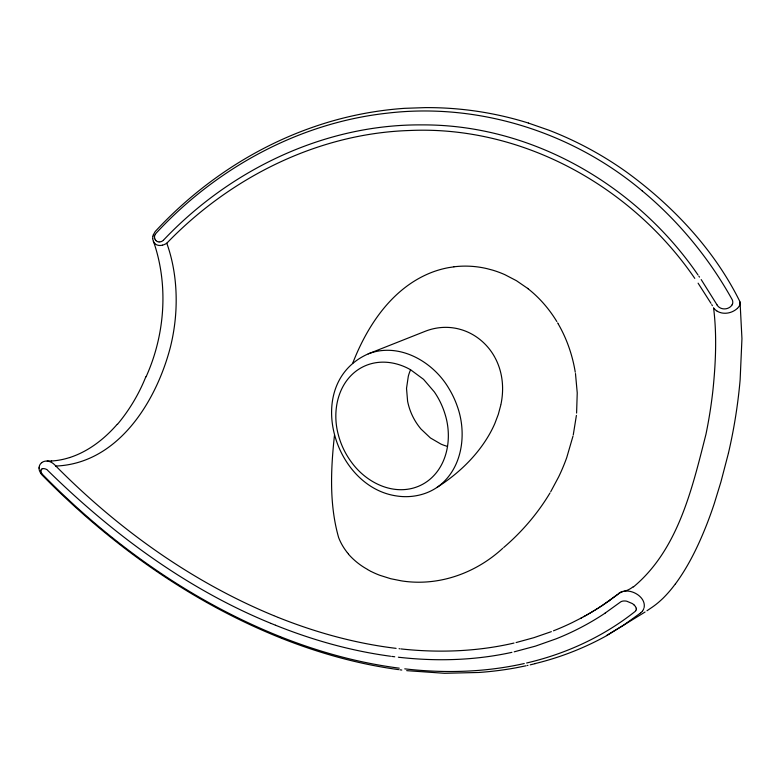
<?xml version="1.0" encoding="UTF-8"?>
<svg xmlns="http://www.w3.org/2000/svg" width="781" height="781" viewBox="0 0 781 781"><rect width="100%" height="100%" fill="white"/><g stroke="black" fill="none" stroke-linecap="round" stroke-linejoin="round"><path stroke-width="1.17" d="M576.593 413.071L577.237 392.892L575.48 373.562M576.407 415.394L573.264 434.929M334.463 435.427C330.763 469.244 329.191 504.585 338.651 537.631A56.056 56.056 0 0 0 345.729 550.527L347.008 552.235M500.933 404.441C504.233 388.713 502.769 372.273 495.154 357.923M500.806 405.046L498.307 414.36L494.793 423.624A112.61 112.61 0 0 1 489.638 433.933C477.171 455.899 458.359 473.764 437.194 487.285A52.044 52.044 0 0 1 434.656 488.896C423.156 495.847 408.951 498.024 396.055 495.867C332.481 486.202 303.145 382.69 368.222 353.871L425.059 331.349C434.236 327.688 444.399 326.429 454.171 328.03A53.996 53.996 0 0 1 458.984 329.026L461.922 329.865A54.621 54.621 0 0 1 463.729 330.47C476.937 335.117 488.096 344.948 494.763 357.2M152.978 236.047L153.047 235.764A9.802 9.802 0 0 1 153.174 235.306L153.33 234.837M572.99 436.13L566.742 457.578A196.06 196.06 0 0 1 558.659 476.869L550.703 491.737M728.468 453.048L720.902 481.975L714.215 503.774A429.589 429.589 0 0 1 706.795 524.363C698.556 545.236 688.803 565.727 675.458 583.866M732.598 303.536L732.549 303.692A5.34 5.34 0 0 1 732.09 304.766L732.002 304.932M39.362 466.062L39.314 466.247A7.078 7.078 0 0 0 39.079 467.536M154.745 235.618L154.755 235.589A5.887 5.887 0 0 1 154.999 234.944L155.107 234.71M643.798 608.575L643.72 608.78A8.816 8.816 0 0 1 642.617 610.879L642.46 611.074M153.369 234.73L155.038 231.772A11.744 11.744 0 0 1 155.683 231.01C199.428 183.925 254.46 146.994 315.426 126.317A350.776 350.776 0 0 1 404.656 108.325L425.294 107.622A337.822 337.822 0 0 1 528.434 123.066M352.67 363.331C367.255 325.726 391.945 288.296 430.77 272.764A95.223 95.223 0 0 1 448.479 267.658L453.956 266.829M739.539 305.41L739.607 305.254A6.394 6.394 0 0 0 740.105 302.647L740.085 302.452M146.067 376.832C165.308 334.239 168.774 283.728 152.9 239.728A9.489 9.489 0 0 1 152.812 239.123L152.783 238.849M549.99 492.957C537.689 513.507 521.903 531.929 503.706 547.481M117.189 424.308C104.39 439.02 88.351 451.545 69.607 457.578M167.007 242.989C230.346 177.385 318.023 133.268 409.957 130.486C522.44 125.487 631.829 186.425 694.778 278.387M737.479 308.251L737.694 308.036A9.304 9.304 0 0 0 739.412 305.722M163.454 240.177C229.77 169.955 324.398 124.101 421.965 124.892C531.744 124.316 636.613 185.253 698.029 275M737.254 308.466L736.854 308.827A16.85 16.85 0 0 1 734.745 310.369L733.662 311.004A19.105 19.105 0 0 1 730.059 312.498L728.81 312.82A17.631 17.631 0 0 1 725.061 313.249L723.899 313.21A15.874 15.874 0 0 1 721.341 312.839L720.57 312.634M502.827 548.233C475.863 573.127 439.01 586.443 402.391 581.015M41.657 462.713L41.539 462.811A6.883 6.883 0 0 0 39.46 465.769M640.889 612.675L641.074 612.519A8.903 8.903 0 0 0 642.265 611.328M640.498 612.978L639.834 613.495M639.649 613.641L623.55 625.22L606.642 635.568M437.194 487.285C462.498 469.547 467.272 433.719 457.246 406.179A92.051 92.051 0 0 0 448.802 388.352C433.133 361.574 399.023 341.883 368.222 353.871M617.625 594.536L603.986 604.289M41.744 462.635L41.979 462.469A7.664 7.664 0 0 1 44.419 461.346L44.898 461.229A9.001 9.001 0 0 1 46.743 461.054M633.371 587C678.22 549.687 692.171 488.457 705.936 434.373A477.581 477.581 0 0 0 712.946 390.051C715.747 362.755 716.978 334.961 713.57 307.734M609.18 600.696L618.913 593.404A10.504 10.504 0 0 1 621.295 592.018L623.228 591.383M609.697 600.394L603.039 604.933M646.951 610.771L652.525 606.983A77.358 77.358 0 0 0 660.931 600.218L662.776 598.51A120.157 120.157 0 0 0 675.409 583.827M605.08 613.134L620.417 602.083A4.998 4.998 0 0 1 622.027 601.292L622.603 601.136A9.021 9.021 0 0 1 624.634 600.98L625.356 601.009A12.818 12.818 0 0 1 626.752 601.214L632.298 603.547A13.502 13.502 0 0 1 633.987 604.885M619.85 592.828L620.085 592.681A10.358 10.358 0 0 1 622.74 591.52L623.013 591.432M603.449 604.699L601.136 606.193M645.077 612.021L606.378 635.705M602.473 605.343L600.179 606.817M600.53 606.622L598.266 608.048M599.554 607.247L597.309 608.653M597.602 608.497L595.376 609.863M166.548 243.36L166.021 243.682A14.868 14.868 0 0 1 163.375 244.892L162.721 245.078M596.616 609.112L594.409 610.459M594.644 610.332L591.49 612.216M593.658 610.937L589.538 613.368M590.68 612.714L588.562 613.934M587.868 614.335L588.689 613.876M587.175 614.725L587.986 614.276M586.482 615.125L587.283 614.676M585.789 615.516L586.59 615.067M583.7 616.668L585.887 615.467M585.184 615.858L582.304 617.429M581.611 617.8L582.362 617.4M580.908 618.181L581.66 617.781M580.947 618.162L572.424 622.496A266.868 266.868 0 0 1 555.633 629.955L553.495 630.804M551.357 631.644L533.989 637.647L516.095 642.558M161.111 241.632L160.954 241.69A5.418 5.418 0 0 1 159.412 241.944L159.226 241.944M535.18 663.665L530.221 664.856M526.628 662.991C565.883 653.892 603.381 636.622 635.012 611.543A3.602 3.602 0 0 0 635.763 610.742M513.996 643.056C477.006 651.647 438.551 652.984 400.868 648.913M514.191 651.832L535.473 646.121L556.072 638.848A264.349 264.349 0 0 0 605.099 613.153M524.256 663.528C485.138 672.343 444.516 673.447 404.753 668.848M527.351 665.51L527.956 665.373M511.916 652.34C475.112 660.433 436.969 661.517 399.579 657.348M526.14 665.773L515.85 667.833A337.89 337.89 0 0 1 479.212 672.441M623.55 591.305L623.97 591.227A14.204 14.204 0 0 1 626.264 591.012L627.436 591.032A18.578 18.578 0 0 1 631.243 591.676L632.532 592.066A21.224 21.224 0 0 1 636.251 593.775L637.442 594.517A19.34 19.34 0 0 1 639.707 596.293L640.645 597.221A14.732 14.732 0 0 1 643.066 600.609L643.349 601.243A11.207 11.207 0 0 1 644.237 604.465L644.276 605.129A9.557 9.557 0 0 1 644.061 607.647M479.212 672.461L444.555 673.29L406.696 670.654M51.595 460.966L47.163 461.063A8.337 8.337 0 0 1 47.983 461.161L48.734 461.307A13.004 13.004 0 0 1 54.377 464.549L55.685 465.837M55.861 466.052C118.107 463.524 156.288 401.541 170.414 347.047A196.607 196.607 0 0 0 175.881 310.984C177.131 288.101 174.524 264.847 166.792 243.213M399.081 648.708L399.677 648.777M398.369 657.212L398.974 657.28M396.104 648.367C355.687 643.495 316.129 632.59 278.368 617.507M394.747 656.782L391.73 656.401M399.257 668.175C358.713 662.952 319.019 651.979 281.033 636.964M401.785 670.049L399.882 669.805M390.529 656.245C351.04 650.954 312.42 640.049 275.488 625.22M398.613 669.629C358.577 664.201 319.4 653.267 281.863 638.419M401.649 580.908L390.705 578.721L379.849 575.304A91.006 91.006 0 0 1 372.039 571.926L370.877 571.341M528.425 123.076L548.926 130.212A352.094 352.094 0 0 1 626.899 172.318C673.339 206.184 714.605 250.174 740.037 301.886M280.574 636.779C190.603 600.901 110.18 543.43 42.574 474.477A10.417 10.417 0 0 1 41.891 473.608M281.55 638.292C190.984 602.171 110.014 544.328 41.969 474.907A15.805 15.805 0 0 1 41.471 474.301L40.915 473.55M278.221 617.449L273.975 615.721M275.342 625.161L271.046 623.414M273.682 615.604C191.667 581.786 118.224 529.03 55.978 466.169M270.743 623.287C186.239 588.776 111.283 532.945 46.88 469.586M157.42 241.563L157.557 241.612A4.735 4.735 0 0 0 158.963 241.934M46.626 469.459L46.177 469.254A8.562 8.562 0 0 0 44.898 468.805L44.449 468.717A4.725 4.725 0 0 0 42.721 468.678M370.233 571.009L367.48 569.505M410.581 369.755C398.857 363.028 384.545 360.129 371.326 363.673A44.058 44.058 0 0 0 356.8 370.565C337.47 384.613 332.296 411.489 338.036 433.65A80.101 80.101 0 0 0 351.596 462.372C365.283 481.252 389.836 494.51 413.364 488.057A44.019 44.019 0 0 0 427.148 481.477C447.943 466.501 452.424 437.204 444.985 413.969A80.414 80.414 0 0 0 434.343 391.925L423.536 379.332L410.581 369.755A46.84 46.84 0 0 0 408.317 376.227L406.52 388.362L407.604 401.249A61.592 61.592 0 0 0 421.018 429.072L430.429 437.965L441.05 444.145A46.987 46.987 0 0 0 447.552 446.39M716.792 310.916L716.177 310.487A11.598 11.598 0 0 1 714.439 308.925L713.98 308.378M527.487 288.287L516.426 280.691L504.799 274.639A101.325 101.325 0 0 0 492.655 270.148L487.11 268.674A94.257 94.257 0 0 0 453.946 266.799M527.565 288.345L528.083 288.755M528.122 288.785C539.573 297.834 549.258 309.071 556.824 321.538M642.187 190.847C572.356 132.048 478.392 102.409 387.503 113.138C299.016 122.773 216.435 168.081 156.288 233.002A7.205 7.205 0 0 0 155.243 234.437M642.255 190.906C678.679 221.15 709.255 258.365 732.236 299.748A6.414 6.414 0 0 1 732.724 301.495L732.754 301.856A5.291 5.291 0 0 1 732.646 303.35M154.911 243.652L155.029 243.76A6.687 6.687 0 0 0 156.288 244.609L156.932 244.912A7.82 7.82 0 0 0 159.187 245.439L159.939 245.478A10.309 10.309 0 0 0 162.507 245.136M634.133 605.031L634.514 605.421A9.528 9.528 0 0 1 635.09 606.085L635.392 606.515M155.819 240.402L155.751 240.333A4.959 4.959 0 0 1 155.107 239.376L155.029 239.23M348.511 554.071L347.32 552.626M698.878 276.21L699.512 277.128M698.097 283.171L710.974 303.331M701.192 279.578L717.124 305M40.768 473.335L39.558 470.963A8.435 8.435 0 0 1 39.07 468.717M41.705 473.315L41.598 473.149A6.873 6.873 0 0 1 41.266 472.525L41.168 472.3M711.735 304.6L712.399 305.722M557.634 322.904L558.132 323.754M558.327 324.095C566.879 338.915 572.512 355.345 575.265 372.215M153.33 241.319L153.506 241.749A5.887 5.887 0 0 0 154.765 243.506M636.154 608.096L636.125 607.999A5.574 5.574 0 0 0 635.49 606.681M740.056 302.101L741.95 338.632L740.134 379.791A526.013 526.013 0 0 1 728.458 453.048M39.05 468.424L39.05 468.131A7.351 7.351 0 0 1 39.07 467.682M367.529 569.427A71.081 71.081 0 0 1 348.433 554.149M618.357 593.97A3.114 3.114 0 0 1 619.616 592.984M633.157 586.736A23.489 23.489 0 0 1 623.999 591.344M605.91 636.095A287.877 287.877 0 0 1 535.151 663.577M41.071 472.036A3.768 3.768 0 0 1 40.856 471.07M40.856 470.845A2.509 2.509 0 0 1 40.924 470.24M40.983 470.064A2.001 2.001 0 0 1 41.578 469.205M41.715 469.098A2.616 2.616 0 0 1 42.535 468.737M720.248 312.537A14.029 14.029 0 0 1 717.056 311.092M163.219 240.392A6.443 6.443 0 0 1 161.384 241.534M157.127 241.417A4.735 4.735 0 0 1 155.956 240.568M154.902 238.927A5.057 5.057 0 0 1 154.56 237.6M154.54 237.317A4.842 4.842 0 0 1 154.618 236.135M69.597 457.549A72.213 72.213 0 0 1 51.595 460.995M145.832 376.784A175.745 175.745 0 0 1 117.365 424.444M152.764 238.576A9.304 9.304 0 0 1 152.92 236.321M731.904 305.098A7.117 7.117 0 0 1 730.635 306.552L730.118 306.992A9.157 9.157 0 0 1 728.019 308.183L727.365 308.427A9.684 9.684 0 0 1 725.1 308.866L724.426 308.895A9.235 9.235 0 0 1 721.517 308.446L720.883 308.212A8.406 8.406 0 0 1 719.535 307.509L719.057 307.177A7.273 7.273 0 0 1 717.114 305.01M636.193 608.262A3.319 3.319 0 0 1 636.261 609.463M636.203 609.736A3.026 3.026 0 0 1 635.91 610.508"/></g></svg>
